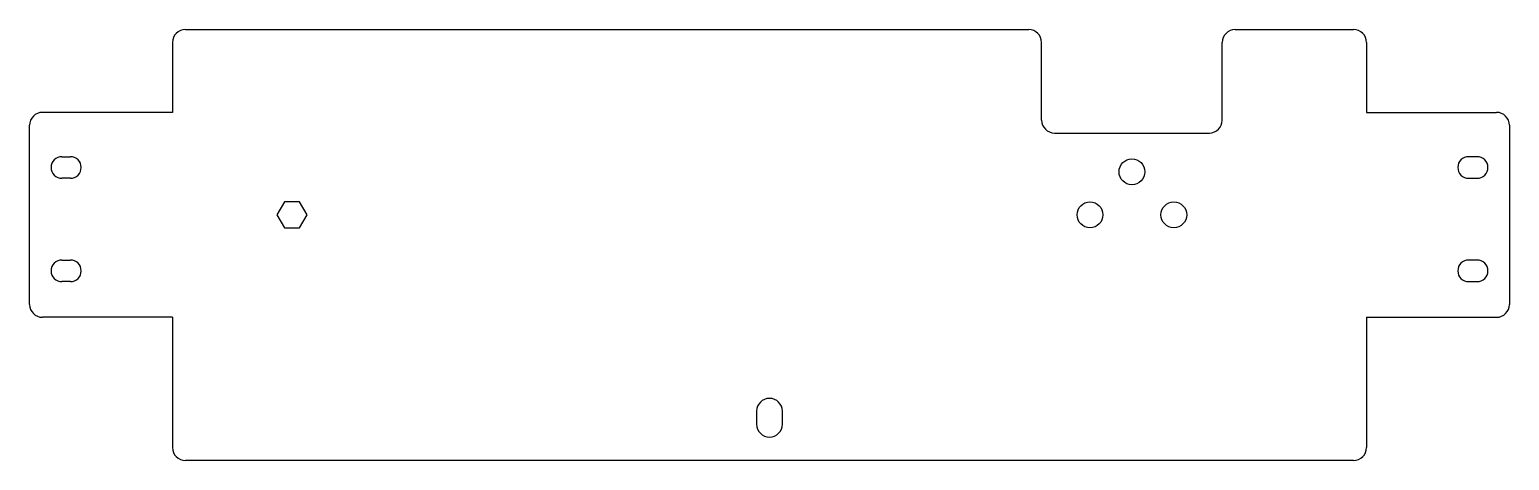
# Model space of a CAD drawing. Header units: millimetres. Extents: x 0 to 344, y 0 to 100.
import ezdxf

# ---------------------------------------------------------------- set-up
doc = ezdxf.new("R2010")
doc.units = ezdxf.units.MM

msp = doc.modelspace()

# ---------------------------------------------------------------- linework, layer by layer
at = {"color": 7, "linetype": 'Continuous', "lineweight": 25}
for p, q in [((36.21, 100), (232.25, 100)), ((280.25, 100), (307.79, 100)), ((33.21, 97), (33.21, 80.79)), ((235.25, 79), (235.25, 97)), ((277.25, 79), (277.25, 97)), ((310.79, 97), (310.79, 80.79)), ((33.21, 80.79), (3, 80.79)), ((310.79, 80.79), (341, 80.79)), ((0, 36.21), (0, 77.79)), ((238.25, 76), (274.25, 76)), ((344, 77.79), (344, 36.21)), ((7.5, 70.5), (9.5, 70.5)), ((336.5, 70.5), (334.5, 70.5)), ((9.5, 65.5), (7.5, 65.5)), ((334.5, 65.5), (336.5, 65.5)), ((59.24, 60.05), (57.48, 57)), ((62.76, 60.05), (59.24, 60.05)), ((64.52, 57), (62.76, 60.05)), ((57.48, 57), (59.24, 53.95)), ((62.76, 53.95), (64.52, 57)), ((59.24, 53.95), (62.76, 53.95)), ((7.5, 46.5), (9.5, 46.5)), ((336.5, 46.5), (334.5, 46.5)), ((9.5, 41.5), (7.5, 41.5)), ((334.5, 41.5), (336.5, 41.5)), ((33.21, 33.21), (3, 33.21)), ((33.21, 33.21), (33.21, 3)), ((310.79, 33.21), (341, 33.21)), ((310.79, 33.21), (310.79, 3)), ((169, 11.4), (169, 8.4)), ((175, 8.4), (175, 11.4)), ((307.79, 0), (36.21, 0))]:
    msp.add_line(p, q, dxfattribs=at)
for centre in [(256.25, 67), (246.5, 57), (266, 57)]:
    msp.add_circle(centre, 3, dxfattribs=at)
for centre, radius, start, end in [((36.21, 97), 3, 90, 180), ((232.25, 97), 3, 0, 90), ((280.25, 97), 3, 90, 180), ((307.79, 97), 3, 0, 90), ((3, 77.79), 3, 90, 180), ((341, 77.79), 3, 0, 90), ((238.25, 79), 3, 180, 270), ((274.25, 79), 3, 270, 0), ((7.5, 68), 2.5, 90, 270), ((9.5, 68), 2.5, 270, 90), ((334.5, 68), 2.5, 90, 270), ((336.5, 68), 2.5, 270, 90), ((7.5, 44), 2.5, 90, 270), ((9.5, 44), 2.5, 270, 90), ((334.5, 44), 2.5, 90, 270), ((336.5, 44), 2.5, 270, 90), ((3, 36.21), 3, 180, 270), ((341, 36.21), 3, 270, 0), ((172, 11.4), 3, 0, 180), ((172, 8.4), 3, 180, 0), ((36.21, 3), 3, 180, 270), ((307.79, 3), 3, 270, 0)]:
    msp.add_arc(centre, radius, start, end, dxfattribs=at)

doc.saveas('drawing.dxf')
